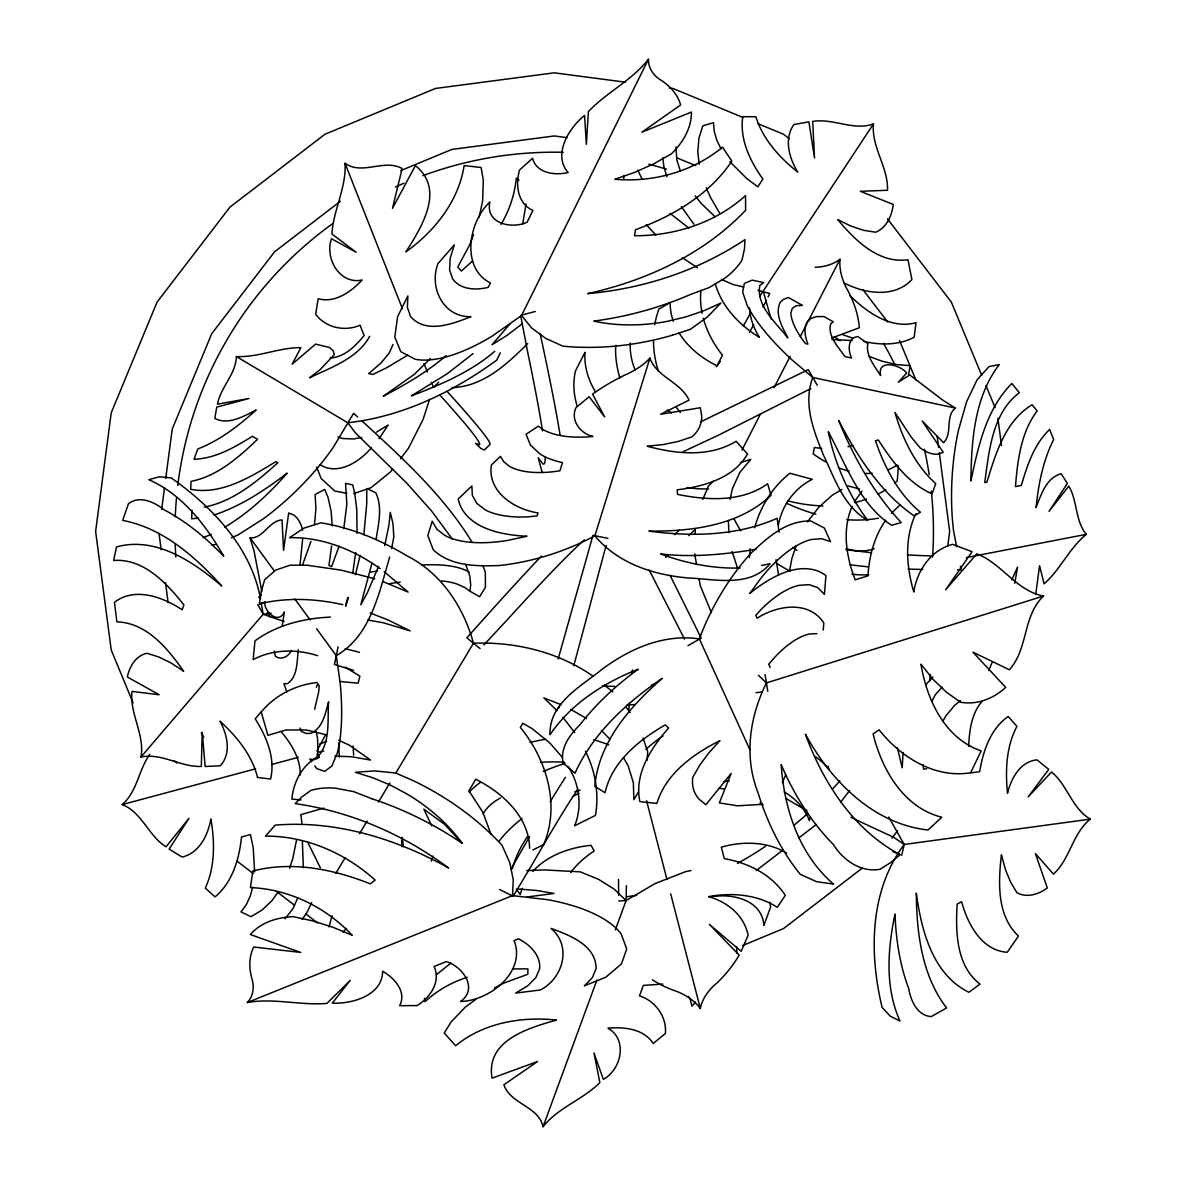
<?xml version="1.0" encoding="UTF-8"?>
<svg xmlns="http://www.w3.org/2000/svg" width="1186" height="1186" viewBox="0 0 1186 1186"><rect width="100%" height="100%" fill="white"/><g stroke="black" fill="none" stroke-linecap="round" stroke-linejoin="round"><path stroke-width="1.5" d="M254.619 871.918L253.241 847.901L250.468 834.544L241.544 836.945C239.187 858.827 232.589 882.251 215.051 896.898L205.311 888.121C215.155 866.581 214.829 841.927 210.9 819.007C207.995 835.003 199.381 853.134 182.081 857.048L169.124 849.057L189.019 818.296L166.01 846.834C148.472 835.804 141.964 812.395 122.262 804.568C137.309 791.507 138.554 769.936 149.777 754.311M728.367 520.446L728.901 532.677M339.374 757.113L338.647 743.207M623.777 178.938L623.88 175.409M302.712 538.518L300.014 564.714M192.013 510.188L191.672 518.727L198.625 518.178M357.045 533.359L356.734 509.046L354.688 493.079L352.687 484.881L345.556 483.369L346.861 504.258L343.762 528.645M749.389 557.687L750.264 548.851M371.959 798.801L353.917 791.685L335.727 788.216A71.501 48.137 27.4 0 0 310.954 790.365L301.852 796.962L295.21 803.648C350.789 811.446 403.685 834.573 448.605 867.989C396.154 838.724 335.697 820.06 275.196 825.145L265.486 836.145C305.958 835.804 345.319 853.164 375.117 880.071L370.314 883.881C333.444 869.145 291.934 860.814 252.796 871.058L250.439 887.588C289.028 889.1 325.928 907.29 352.242 935.294L332.747 927.185L312.926 920.944L293.12 916.659A87.571 58.959 27.4 0 0 250.32 934.538L300.725 952.432L253.685 947.006C248.986 956.657 248.897 967.924 251.758 978.139A48.819 32.867 27.4 0 1 253.033 989.717A47.707 32.111 27.4 0 1 247.355 1002.526L512.5 895.608L513.256 879.508L509.698 862.459L501.975 845.173A208.588 140.422 27.4 0 0 412.832 780.492L395.709 773.035L374.835 770.915L355.326 772.294L373.19 777.883L390.743 785.295L407.643 794.368A140.363 94.495 27.4 0 1 462.273 843.35A247.459 166.589 27.4 0 0 371.959 798.771M303.364 867.618L302.341 840.711M903.109 752.443L902.19 767.802L897.372 747.758M968.71 746.32C969.333 730.517 971.497 713.097 982.497 700.882M647.141 760.359L647.704 751.627L643.034 737.988M615.326 929.898L626.089 900.545L626.386 885.69M298.353 649.824C296.796 661.121 298.042 676.969 287.071 683.788L283.943 683.566L286.819 691.942M898.454 465.831L897.253 480.953L894.481 483.206M694.937 534.16L695.367 528.748M823.217 630.122L823.796 622.976C808.971 600.042 776.919 605.305 757.113 618.217L755.808 615.356L761.575 608.981A96.733 42.844 -59.6 0 1 798.697 585.365L809.134 584.639L817.821 587.678L824.403 594.349L825.945 575.595C814.93 566.982 799.957 567.382 787.252 571.533A151.556 67.113 -59.6 0 0 749.804 593.445L761.59 577.33A96.792 42.859 -59.6 0 1 811.343 539.511L821.809 538.711L830.541 541.676L824.314 528.007L810.794 520.995C786.422 520.328 767.386 537.569 750.842 553.328C728.352 578.279 711.096 607.454 699.369 638.898L749.804 749.567M729.864 161.652L746.869 178.671L757.824 186.795L762.909 179.056C750.101 161.148 739.427 139.281 742.792 116.688L755.897 116.747C762.894 139.385 779.528 157.575 797.704 172.074C789.239 158.198 783.605 138.925 793.923 124.5L808.911 121.847L814.53 158.049L812.707 121.432C833.15 118.007 853.579 131.142 873.489 123.893C871.132 147.183 888.299 166.989 887.528 190.279L860.31 191.302L893.266 204.437C891.887 215.659 886.757 227.608 875.698 232.234L863.601 230.306L850.896 226.081L837.761 219.618C854.987 240.254 878.663 263.944 907.972 259.734L911.901 279.585C894.288 298.427 864.905 293.609 844.15 283.024M314.512 524.479L315.921 508.572L315.12 494.547L324.667 489.462L328.048 497.319L331.161 511.403L332.228 525.947M1014.786 583.29L1017.544 567.13L1011.836 579.895M482.924 565.47L485.326 572.275L485.459 587.248L479.648 596.721L469.997 591.236L470.679 584.891L469.819 576.188L465.683 564.492M355.696 552.483L352.716 573.564M929.631 681.253L930.402 674.538M363.82 534.842L366.741 503.709L366.741 488.499L375.769 492.753C382.811 507.519 378.349 524.182 376.095 539.497M161.652 509.476L164.528 487.55M165.729 478.418L172.237 429.065L211.731 333.681L274.589 251.788L340.397 201.279M947.747 546.034L949.675 531.417L939.327 452.83M1035.704 594.512L1039.573 565.678L1044.095 583.853C1060.595 569.413 1069.253 548.095 1086.346 534.323C1074.961 520.906 1077.733 501.011 1068.779 486.141L1049.047 511.344L1067.356 483.488L1061.218 473.733C1046.334 477.632 1041.026 494.814 1036.03 507.578C1038.506 484.244 1042.939 460.628 1053.672 439.561L1049.625 429.48C1034.059 444.187 1027.224 465.446 1021.324 485.445L1015.453 486.586C1017.588 460.539 1020.879 432.386 1037.157 410.949L1032.102 404.782C1005.165 420.897 995.603 453.927 986.9 482.168L984.751 482.583C989.02 451.421 992.193 412.921 1019.411 392.729L1011.821 383.478C986.203 409.244 978.153 446.722 970.86 481.042C971.467 441.296 974.151 397.28 999.279 364.591L989.005 366.578L977.071 379.861L966.531 401.921L958.318 430.8A140.393 60.901 -85.8 0 0 953.574 531.002L956.672 546.746M331.62 545.916L328.952 565.337L331.576 566.73L339.092 546.242M526.006 203.903L522.759 223.843M260.846 712.208L255.212 718.79C266.272 736.447 275.671 757.839 270.586 779.024L257.54 777.423C252.04 754.993 236.696 736.521 220.033 721.192C227.208 734.564 231.759 753.421 220.255 765.785L205.134 766.497L202.228 732.236L201.309 766.438C180.583 767.223 161.637 752.665 140.956 757.024C144.988 734.549 129.526 714.031 131.987 691.423L159.146 694.744L127.347 676.998C129.482 666.517 135.782 655.739 146.931 653.234L158.805 656.985L171.14 663.033L183.697 671.276C167.849 648.712 146.827 622.694 116.88 621.879L114.464 602.295C134.907 586.566 162.912 597.092 182.125 609.737L183.919 604.934C166.826 583.379 143.714 558.161 113.634 560.489L116.51 546.939C155.574 536.072 193.392 561.719 221.723 585.988C195.067 556.575 162.897 528.096 122.721 520.402L128.429 503.783C139.459 495.022 154.432 502.049 163.95 509.728C186.469 521.484 206.127 537.999 223.739 556.175C205.815 525.161 182.451 494.503 148.828 479.678L159.28 476.787L171.258 477.928C212.502 507.059 251.061 547.487 260.52 598.752M908.609 374.583L910.107 365.659L896.572 364.576L882.354 361.3L869.234 356.467M316.766 758.966L318.011 751.865L317.551 738.211L316.202 731.688M282.327 625.571L284.329 611.961C278.532 624.903 264.048 611.828 264.715 602.043M789.579 570.94L791.863 558.562L796.236 545.604M391.602 548.614L393.826 537.021L392.966 523.604L390.283 512.382L388.889 525.354L384.709 545.723M296.5 840.266L292.823 858.353L289.592 868.137M730.176 499.365L732.296 488.884L739.842 472.413L750.708 459.382L740.39 462.629M338.114 646.815L334.452 664.486L353.576 670.372M778.476 524.568C782.004 505.31 794.709 488.069 812.291 479.307L789.846 473.229C772.546 487.001 760.374 506.511 754.681 527.785M479.174 217.186L482.628 200.908L483.325 180.405L481.131 167.522L464.141 165.566C458.611 201.249 434.639 231.3 405.909 251.877C421.579 227.163 445.462 189.478 415.382 165.625L392.492 208.336L402.143 168.501C383.849 158.479 362.234 175.647 345.007 163.312C346.52 187.699 333.296 209.863 331.932 233.998L356.126 252.262L331.487 238.742C324.534 258.222 339.581 284.877 362.086 280.029C351.086 291.756 335.104 303.408 318.159 298.739L315.639 314.246C325.735 327.825 344.815 331.902 360.07 325.186L364.146 335.519C355.533 345.956 344.518 357.282 330.182 358.024M332.11 915.681L329.011 926.889M371.959 563.231L360.766 604.816L367.378 592.703L378.601 566.345M901.716 855.284L904.192 844.462L888.744 817.021M360.114 555.463L355.444 574.736M389.69 556.99C379.149 592.526 370.966 635.533 336.275 655.65L340.13 682.647A104.249 31.014 81.6 0 1 337.298 753.066L331.843 766.023L324.786 771.36L316.751 768.587L314.764 765.874M347.646 597.611L345.571 606.268L348.506 597.536M606.09 545.56L573.742 665.791M252.692 887.187L250.35 895.904L246.228 904.799L240.951 911.886L251.002 916.659L262.032 910.047L271.905 900.737L278.28 891.828M812.766 377.459C802.981 403.566 813.448 430.726 823.44 455.024C834.751 478.64 843.617 506.63 867.737 520.343C848.094 494.295 834.914 463.593 828.288 431.689C845.885 464.23 859.524 504.48 891.65 525.339L901.212 522.522C873.741 493.168 853.787 457.559 838.68 420.496C857.419 456.477 880.294 492.323 914.11 515.866L920.455 512.248C898.276 493.969 884.667 467.447 875.446 440.718L878.322 440.006C892.124 461.176 908.15 483.354 932.003 493.806L935.739 483.666C915.073 464.986 902.635 439.013 895.03 412.609L911.397 437.323L920.114 447.819A57.491 27.278 65.9 0 0 938.289 454.075L943.226 452.34L922.174 420.986L943.611 442.719C952.877 433.098 944.871 416.434 955.412 408.058L943.404 400.601L909.706 374.939L898.38 382.174L906.653 372.967C900.456 364.814 876.958 358.587 880.62 375.517C874.571 366.103 865.528 355.533 867.826 343.584L857.804 336.527C847.323 337.788 848.064 350.76 851.533 357.994L844.951 356.571C838.591 347.098 827.131 336.098 830.793 323.704L833.269 321.791L824.003 316.573L816.798 316.603L811.194 318.293L807.325 321.599C803.248 328.537 805.19 337.046 807.918 344.133L805.516 343.614C798.801 334.615 791.952 324.756 790.84 313.282L792.248 308.419L796.162 305.751L802.448 305.395L788.542 297.567L783.531 299.272L780.106 302.46C774.577 314.438 782.552 327.306 787.815 337.906C776.281 322.859 755.897 306.181 759.855 285.322L763.725 282.609L752.22 280.133L744.363 283.41L742.644 292.082L747.195 305.395A104.249 31.014 39.9 0 0 791.937 359.847L812.766 377.459L955.412 408.058M594.868 535.879L649.913 358.083A50.657 22.43 -17.9 0 1 623.895 375.502A132.506 58.677 -17.9 0 0 592.57 394.093L604.652 416.909L589.131 396.717L575.922 407.732C570.125 420.496 580.503 433.572 592.941 436.478A94.065 41.658 -17.9 0 1 543.188 429.658L538.281 426.189L526.035 434.269L530.483 445.106L539.912 453.927A124.841 55.282 -17.9 0 0 562.49 462.584L559.955 470.783A77.609 34.364 -17.9 0 1 508.972 465.994L503.65 461.621L500.448 456.343L491.375 464.986C487.179 491.982 514.62 509.372 537.999 512.901L537.065 515.91L528.526 516.829A96.733 42.844 -17.9 0 1 485.089 509.772L476.816 503.368L472.354 495.318L471.88 485.964L458.256 498.935C460.746 512.708 472.191 522.359 484.437 527.711A151.556 67.113 -17.9 0 0 526.984 536.25L507.46 540.445A96.792 42.859 -17.9 0 1 445.15 535.598L436.819 529.223L432.253 521.217L427.82 535.553L433.246 549.785C450.991 566.493 476.683 566.285 499.514 565.529C532.899 561.853 565.188 551.549 594.868 535.879C617.876 563.335 652.834 574.706 687.42 577.908C714.965 579.02 749.804 588.078 770.085 563.706L761.649 565.485M810.498 817.154L809.386 820.579A98.749 71.827 -22.2 0 0 784.154 791.907M310.94 541.394L302.563 564.921M429.628 399.222L423.061 419.503L408.266 448.56L400.453 458.804M431.319 861.11L432.949 856.114M314.646 709.287L318.678 691.942L319.197 685.73L317.729 683.744L316.351 687.331M558.132 659.045L592.97 535.301L607.914 538.385M475.764 999.413L465.342 1007.077L451.169 1021.917L444.246 1033.006L455.632 1045.755C483.488 1022.806 521.38 1016.313 556.516 1020.049C528.378 1028.084 485.489 1040.33 492.057 1078.163L537.569 1061.5L503.857 1084.819C510.855 1104.477 538.429 1106.019 543.069 1126.7L596.943 979.962M473.51 234.591L469.656 244.865L457.781 267.013L461.324 271.06L472.784 260.801M988.724 670.535L992.252 662.025M1043.576 596.009L766.423 682.928C749.567 716.922 743.785 756.757 758.032 792.678C767.134 822.076 780.729 850.288 800.194 874.26L816.517 881.687L833.536 884.074C799.067 854.661 784.109 808.6 781.174 764.585C793.745 793.997 810.824 821.779 833.432 844.565C843.068 860.191 860.947 872.807 880.012 869.279L891.042 862.341L900.085 854.735C853.475 829.711 823.128 782.834 805.427 734.223C830.704 780.596 873.118 823.973 927.986 830.007L941.817 817.228C903.702 807.799 881.821 769.625 873.104 733.897L879.093 729.79C900.574 757.083 934.701 778.653 970.593 772.768L981.178 750.886C944.753 738.493 926.785 699.666 920.959 664.145L933.026 679.356L946.339 692.135L960.645 702.245C977.116 705.166 993.675 698.539 1005.698 687.391L972.92 652.167L1009.39 669.779C1028.381 648.668 1022.673 615.593 1043.576 596.009C1016.446 591.043 1001.933 563.409 976.79 553.818L945.642 589.739L972.09 551.712L952.669 544.389C930.951 549.844 916.926 570.718 913.813 592.022C906.282 566.7 904.236 538.118 915.844 513.686M702.838 499.365L708.427 486.082L713.409 481.16M297.745 897.921L293.09 908.491L284.996 918.794M393.055 344.444L389.038 353.339L380.839 363.168L368.668 373.605L372.878 374.435L386.577 367.808L407.836 355.118M311.71 902.561L306.937 912.538L302.104 919.521M500.314 352.791L496.801 360.084C452.978 392.121 402.232 416.657 347.794 422.765L236.37 356.541C235.94 374.124 220.64 387.125 217.438 404.189L248.927 398.496L216.727 407.109L214.829 418.48C228.527 425.477 243.916 416.167 256.132 409.971C238.786 425.744 219.766 440.436 197.736 449.005L194.03 459.234C215.452 458.611 234.68 447.285 252.41 436.27L257.54 439.324C238.623 457.366 217.438 476.194 191.02 481.368L190.694 489.329C221.515 495.229 250.631 476.92 275.923 461.621L277.82 462.748C256.68 481.901 232.99 501.545 204.288 507.148M852.067 506.496C841.927 529.831 846.241 556.783 855.18 579.821L867.959 575.818C869.205 556.219 874.275 536.398 885.72 520.194M854.32 501.871L861.925 491.212M648.416 59.3C631.856 80.455 606.728 92.212 588.404 111.617L586.344 144.307L584.594 115.413C569.117 127.688 552.231 154.64 568.198 172.578C555.196 175.498 536.457 173.601 532.573 158.272L519.572 169.998C515.258 184.364 517.437 203.814 532.959 210.396L527.103 222.212C511.685 229.402 485.044 223.635 489.892 201.976C468.841 221.308 460.331 267.828 490.441 282.994L488.291 287.323C476.105 290.348 460.761 289.977 452.652 278.962L449.598 269.83L450.176 258.296L454.342 244.835L437.96 263.633C428.813 287.427 443.312 317.507 470.961 316.677C452.652 323.882 425.937 334.304 410.504 316.469L407.376 307.396L407.88 295.907L397.636 316.573L394.79 337.002L400.764 351.649L415.07 359.21A130.238 54.141 -41.3 0 0 492.131 336.157L521.558 315.52L648.416 59.3A47.707 32.111 -14.3 0 0 652.7 72.642A48.819 32.867 -14.3 0 0 661.358 80.44C670.268 86.163 677.71 94.628 680.616 104.976L641.878 132.209L691.423 112.047A87.571 58.959 -14.3 0 1 671.365 153.854L653.723 163.831L634.762 172.355L614.822 179.279C653.101 182.674 692.743 171.718 722.556 147.168L731.806 161.088C709.391 194.756 672.862 216.163 635.533 229.684L634.48 235.718C674.612 235.984 715.558 222.775 745.549 195.586L745.623 210.263C703.817 254.308 646.281 280.593 587.648 293.639C643.42 288.702 698.287 270.764 744.986 239.616L744.467 249.045L742.051 260.016A71.501 48.137 -14.3 0 1 724.987 278.102L709.109 287.62L690.904 294.306A247.459 166.589 -14.3 0 1 593.815 321.109A140.363 94.495 -14.3 0 0 667.214 321.362L685.864 316.884L703.891 310.747L720.955 303.023L707.301 317.047L690.311 329.337L672.551 335.134M369.617 336.379C357.609 358.543 330.998 367.319 309.561 377.815L319.998 369.78L334.304 354.658L333.118 350.671L329.515 347.513L315.595 344.088L292.141 364.221L300.873 347.661C278.947 347.454 258.296 357.609 236.37 356.541M750.679 312.659L750.59 312.822A384.071 69.87 -73.8 0 1 743.237 326.12M741.947 450.146L760.537 413.944M774.073 387.614L790.128 356.349M800.268 336.602L839.999 259.274A48.374 35.195 19.5 0 1 815.197 267.295M931.974 701.089L935.205 694.833L942.292 687.094M316.914 751.005L325.29 735.246M942.692 721.503L946.013 715.721L954.76 705.225L960.408 700.748M357.668 416.983L353.621 413.291L333.296 447.33A140.393 60.901 -44.1 0 1 263.099 518.979L237.749 535.079L231.314 537.792M501.041 224.421C509.402 210.352 514.724 194.46 516.31 178.152L518.964 180.198M335.742 873.445L345.23 857.567M359.477 833.743L367.082 821.053M378.482 801.988L389.883 782.938M395.575 773.42L473.466 643.227C463.444 606.639 441.251 573.046 406.709 555.7C380.365 539.808 351.441 527.785 320.961 522.833L303.838 528.155L289.547 537.688C322.207 536.887 353.873 549.8 380.098 568.598M638.513 791.952L633.887 799.675L633.339 782.716L628.017 765.415L623.525 757.721M291.445 650.432C288.806 656.392 281.275 660.632 275.419 656.243L274.233 651.129M1090.379 819.141L904.192 844.462C869.486 890.923 869.056 953.159 882.087 1007.374L890.286 1016.194L899.996 1020.998C884.756 987.553 887.706 949.111 894.97 914.05C896.023 939.327 899.714 964.737 908.698 988.501C910.7 1000.554 917.208 1015.779 931.277 1016.565L946.591 1007.952C921.715 975.485 916.645 932.819 916.304 893.132C921.314 930.091 932.492 974.403 968.873 992.267L980.036 984.069C956.035 965.789 955.545 931.588 957.132 904.132L961.653 901.745C967.598 923.953 981.504 950.446 1007.225 952.299L1018.448 936.08C996.64 915.533 998.256 882.132 1001.429 854.75L1005.328 869.264L1010.502 881.969L1016.876 892.673C1026.868 898.217 1038.743 894.363 1047.312 887.958L1035.378 853.549L1053.435 874.097C1070.321 858.857 1072.426 833.254 1090.379 819.141C1072.04 808.644 1067.578 785.176 1051.582 771.982L1028.143 796.903L1048.765 769.388L1037.009 759.855C1020.182 761.442 1011.05 778.55 1007.507 793.301C1005.268 770.781 1006.099 746.765 1016.906 726.366L1008.233 716.477C990.34 728.93 983.12 751.153 979.636 771.701L971.052 772.872M759.559 296.589L873.489 123.893M379.06 438.731L388.193 424.988L376.466 432.149M392.64 469.048L390.416 471.969L371.085 487.654L353.739 493.628M840.577 802.27L849.561 790.573M891.946 838.161L897.55 830.852M807.473 521.884L818.903 507.089L832.483 495.022L841.778 489.551M925.777 684.782L932.922 676.984M510.01 323.897L492.027 344.726L507.208 335.253L521.707 324.208M543.069 1126.7C558.176 1107.487 582.786 1099.733 599.864 1082.61L593.949 1052.886L603.348 1079.379C621.494 1069.461 627.987 1039.544 607.973 1028.188C623.969 1026.765 643.657 1028.692 653.219 1043.443L665.405 1033.54C666.903 1016.684 655.369 1000.954 639.506 995.825L643.346 985.403L662.915 984.083M430.429 358.454L414.551 374.168L383.271 396.257C405.315 384.59 427.242 372.078 446.084 355.578M891.294 513.286L900.352 504.613M140.956 757.024L263.144 614.274L271.194 613.192M371.396 447.745C359.566 461.858 337.728 476.046 319.849 464.63M695.545 1002.126L691.942 1006.158L690.222 999.264L688.354 996.359M342.902 932.152L346.534 928.297M438.701 382.159L433.468 387.392L431.437 382.263M483.903 644.932L509.179 617.698A965.7 30.643 -50.9 0 1 584.416 539.793M527.696 343.614C506.659 364.413 483.295 386.503 451.925 387.674M494.74 351.293C470.664 372.078 440.747 384.635 411.334 395.902L447.3 373.679L473.021 353.621M436.344 974.788L450.621 963.269M258.578 597.433L261.394 595.164M756.327 870.524L782.656 850.318M798.741 837.983L816.294 824.507M862.415 868.033L783.516 928.579L742.673 945.494M618.707 900.975L626.089 900.545L655.235 883.496L685.597 871.651L691.023 870.598M687.954 645.703L701.178 638.068L670.075 575.284M224.762 527.192C248.497 512.975 269.029 493.925 287.16 473.125C264.804 490.263 240.891 506.125 213.984 515.035M494.547 987.997L504.258 982.897L527.859 974.255L527.903 968.873L512.515 968.903M810.735 388.623L718.405 435.203L683.032 451.777M532.855 849.977L543.633 844.595C560.459 805.131 546.627 759.277 520.313 727.463L522.833 723.238L532.143 728.664L549.652 742.807L562.416 757.38M700.466 421.934L808.259 369.647L817.273 385.272M400.764 170.591L451.866 149.436L554.218 135.96L567.012 137.65M203.117 537.629L211.404 534.337M831.757 338.01L859.376 327.751A75.889 51.843 56.2 0 0 847.516 289.977A45.246 30.91 56.2 0 1 839.999 259.274M467.225 977.279C451.614 982.216 437.085 990.547 425.048 1001.666L424.425 998.375M323.808 808.111L300.799 814.678L301.956 823.128M535.286 311.488L520.639 315.417L527.74 352.524A859.465 27.263 75 0 1 542.476 430.889M122.262 804.568L255.627 768.81M271.624 764.51L298.294 757.35M966.368 557.583L1086.346 534.323M317.611 752.295L323.748 751.123M361.671 437.441L353.636 438.968L342.917 438.524L337.921 436.997M756.001 549.326C724.542 554.425 692.505 557.657 660.661 553.936C686.012 563.365 713.038 568.85 740.153 567.99M526.703 897.046L553.981 893.443L536.354 890.434L518.178 889.026M247.355 1002.526C273.788 997.737 300.369 1005.684 326.951 1003.386L350.241 980.333L332.332 1003.089C352.049 1004.216 382.574 995.321 382.604 971.304C394.241 977.768 406.976 991.659 399.682 1005.684L417.175 1005.58C429.969 997.722 441.266 981.756 434.076 966.516L446.307 961.579C462.584 966.486 478.655 988.516 460.613 1001.458C489.195 1001.014 526.495 971.942 514.101 940.602L518.593 938.793C529.697 944.649 540.905 955.115 539.645 968.74L535.835 977.59L527.74 985.818L515.673 993.097L540.416 989.969C563.068 978.287 572.245 946.176 551.06 928.416C569.517 935.205 596.395 945.198 596.054 968.784L592.348 977.635L584.342 985.877L605.735 977.249L621.449 963.907L626.727 948.993L621.093 933.827A130.238 54.141 0.4 0 0 548.214 899.774L512.5 895.608M926.74 768.765L923.583 769.195L923.005 764.585M709.272 897.165C730.561 892.717 762.198 899.121 763.858 925.436L770.559 907.186L770.055 902.146M211.657 544.937L215.2 544.537M319.064 757.617L315.58 758.002C301.348 766.779 293.402 782.745 291.845 799.067L301.051 799.942M317.24 682.484C295.877 684.782 274.974 695.248 261.261 711.971L267.903 735.35L285.826 729.998L306.166 729.939L326.18 734.742M330.42 617.091C303.853 618.291 276.664 624.903 254.99 640.885L253.152 659.624C272.839 649.083 296.678 648.95 317.611 655.68M816.872 633.665L809.994 633.932A77.609 34.364 -59.6 0 0 768.736 664.264L770.159 667.392M526.614 870.554L544.582 869.931L580.28 871.858L598.559 879.33L614.037 889.026L626.089 900.545M922.693 569.473L908.076 569.132M957.384 569.888L961.045 569.932L960.393 566.285M932.315 556.026L907.246 554.959M473.466 643.227C515.436 641.626 558.443 651.974 593.044 676.183M334.852 756.105L351.441 756.727L370.566 760.048L349.707 745.371L338.766 740.257M762.598 804.316L737.529 805.813L719.353 802.907L731.154 773.465L705.892 804.716L699.399 799.483A91.693 47.41 -24.5 0 1 692.772 777.364L699.844 765.014L708.946 752.71L719.961 740.642C693.217 754 665.895 773.554 656.851 803.471L639.877 801.588C633.991 773.954 651.158 747.847 668.593 728.011L665.227 724.898C638.972 740.123 611.961 761.634 605.068 792.737L594.823 786.362C598.589 742.184 630.226 706.411 662.188 678.392C626.46 702.661 593.074 733.319 574.973 773.257L563.157 763.028C559.792 748.233 569.858 734.579 579.91 724.868C596.38 703.476 616.498 685.108 638.231 669.186C603.867 682.691 571.044 703.698 550.037 734.683C548.955 703.001 580.992 686.575 602.31 669.082C630.255 648.475 663.923 633.709 699.369 638.898M831.964 339.493L852.052 340.53M340.412 681.535L358.157 683.195L359.892 676.139L345.319 667.184M846.685 549.859L871.428 552.72M849.932 564.773L867.93 566.849M261.854 591.443L254.145 551.46L250.127 537.91C263.574 538.652 268.688 520.891 282.001 519.883L283.558 550.363L288.687 512.945L293.535 514.932A57.491 27.278 -72.4 0 1 302.593 530.142M625.422 82.19L554.218 72.82L435.514 88.446L324.92 134.255L229.936 207.135L157.056 302.119L111.247 412.728L95.621 531.417L111.247 650.106L133.099 702.853M669.26 87.957L672.907 88.446L742.673 117.34M719.176 788.171L723.86 789.001M342.828 604.667C315.461 598.545 286.79 597.24 259.378 603.867L261.053 592.17L264.686 579.658L275.775 570.081L290.214 565.159L306.996 565.203L341.657 570.229L374.746 578.783M367.868 620.026L383.552 622.828L410.208 630.878L387.792 619.833L370.076 612.94M863.556 341.346C880.22 345.259 898.78 345.437 914.198 337.195L915.992 322.696C890.879 329.575 866.966 312.303 849.947 295.611M346.861 493.287L334.852 491.093L321.184 478.536L316.647 467.032M743.652 286.997L732.904 284.477L721.503 279.407M757.987 290.377L769.758 293.491A390.861 71.101 -73.8 0 1 768.068 296.96M345.23 648.653L359.462 652.344M847.975 485.889L859.613 489.047M257.792 604.534L263.144 614.274L284.166 621.479M842.816 334.719L853.253 338.336M383.078 581.629L408.117 592.081L384.249 571.696M561.008 704.677L543.811 697.813L556.931 710.607M757.987 123.685L783.516 134.255L789.357 138.747M676.998 157.901L695.737 165.655M499.573 889.485L513.123 896.29L532.514 863.882A859.465 27.263 -63.3 0 1 577.701 789.416M570.866 709.465L586.551 718.508M840.251 340.693L834.395 336.691M682.291 257.673L697.412 267.725M904.192 844.462L893.429 837.153L867.707 825.248A640.114 116.436 12.9 0 1 850.881 817.243M469.997 591.236L464.808 587.5L456.818 583.957A640.114 116.436 -28.8 0 0 441.563 580.873M688.918 228.127L670.016 213.361M237.244 861.303L253.315 873.637M276.694 891.575L294.232 905.022M305.914 913.991L317.611 922.96M604.356 685.137L612.836 691.838M601.421 730.457L609.96 739.234M480.078 648.594L466.854 637.86A982.764 31.177 -50.9 0 1 541.498 555.997M174.149 760.7L176.951 763.013M361.715 420.689C401.995 457.722 443.564 495.333 472.191 542.462M655.947 235.228L646.296 224.614M758.388 675.279L766.423 682.928M714.995 216.697L700.882 203.043L695.204 195.838M439.709 394.864L445.521 401.342A419.384 13.313 45 0 1 479.174 444.735L475.63 443.267L480.879 448.501L484.422 449.983L489.655 444.75A426.797 13.535 45 0 0 447.418 391.736M460.82 841.882L444.557 824.3L423.876 809.163L431.734 825.901M562.861 717.248L574.721 732.592M521.558 315.52L531.713 328.048L545.708 338.395L562.965 346.179A208.588 140.422 -14.3 0 0 672.566 335.164M676.435 407.51L680.364 412.491M281.349 731.851C291.385 744.052 300.844 758.803 300.191 775.214M887.454 218.832L951.365 302.119L981.682 375.28M863.023 289.814L887.706 321.984M347.794 422.765L355.652 433.127L406.709 483.102L431.571 510.988L452.355 539.111M516.236 889.115L520.313 894.496A107.822 73.636 14.5 0 1 522.255 888.284M625.793 706.752L630.166 712.519M693.929 224.243L681.342 206.646M250.127 537.91L274.129 570.703M294.84 599.019L310.109 619.878M316.647 628.817L336.275 655.65M311.785 761.797L309.798 759.084L314.498 759.633C331.324 746.691 327.203 720.688 328.611 701.771C325.483 713.186 322.874 728.1 310.776 733.363L306.107 733.467L301.229 731.406L300.073 728.056M267.25 612.495L270.423 616.957M317.136 754.088L319.256 757.113M719.665 213.139L710.37 197.187L706.278 187.744M568.02 766.408C579.48 783.724 582.534 806.376 574.661 825.767L595.461 815.375C599.226 793.582 595.342 770.93 585.424 751.242M201.279 733.141L203.784 737.499M642.071 179.071L637.757 170.102M684.544 639.121L649.216 570.095M721.147 148.976L717.1 140.897L714.254 131.527L713.498 122.721L702.809 125.835L698.954 138.11L697.798 151.63L699.147 164.35M320.324 867.752L307.559 841.912M985.907 385.494L995.069 407.613M899.507 340.501L915.74 379.668M711.452 612.732L700.318 585.869L699.058 578.768M345.007 163.312L402.41 308.716M424.01 363.45L427.39 372.004M771.063 318.841L763.354 291.637M649.913 358.083C656.673 377.207 680.645 381.818 689.051 400.127L660.646 414.255L700.303 407.732L701.682 415.96A91.693 47.41 17.2 0 1 691.898 436.878L678.407 441.4L663.419 444.528L647.185 446.218C676.035 454.03 709.436 457.603 736.091 441.281L747.506 453.986C733.526 478.521 703.342 486.601 677.132 489.818L677.577 494.369C707.301 500.477 741.784 502.375 767.624 483.755L771.019 495.318C738.819 525.813 691.408 531.461 648.905 531.12C691.72 536.769 737.04 536.102 777.127 518.312L779.083 532.173M732.058 551.475L737.751 568.672M680.364 170.917L676.806 159.932L676.005 146.856M491.078 834.573L482.88 812.321L468.9 790.751L475.764 779.261C502.241 792.574 529.015 816.561 529.608 848.287M666.858 176.744L663.789 166.129L662.752 157.694M542.165 472.428L538.251 457.766L543.025 464.022A859.465 27.263 75 0 0 545.249 456.743M827.961 766.037L828.821 769.388A98.749 71.827 -22.2 0 0 815.197 756.549M646.592 800.758L666.977 879.552M670.683 893.873L700.348 1008.485A48.374 35.195 -22.2 0 1 717.189 982.794A126.828 92.241 -22.2 0 0 739.16 955.115L709.406 924.398L741.146 951.276L748.158 935.22A86.237 62.725 -22.2 0 0 708.635 896.631A95.977 69.811 -22.2 0 1 777.29 907.32L785.295 895.4A126.828 92.241 -22.2 0 0 724.29 858.649L721.31 847.16A79.151 57.565 -22.2 0 1 786.659 853.179M694.699 553.921L696.567 564.566M261.394 603.926L263.144 614.274M776.059 559.599L778.594 574.973M765.059 674.523L767.787 691.334M997.9 418.198L1001.518 445.595M937.162 436.374L938.6 447.344M158.998 533.24L161.163 549.696M165.491 582.593L168.145 602.696M402.291 837.538L403.403 846.745M736.536 946.576L736.936 953.055M353.146 746.038L353.606 755.111M401.713 837.509L401.832 846.656M931.292 491.093A379.224 379.224 0 0 1 932.567 557.035M839.866 780.848A379.224 379.224 0 0 1 832.498 789.046M807.77 813.403A379.224 379.224 0 0 1 793.775 825.397M765.578 846.27A379.224 379.224 0 0 1 737.484 863.408M175.854 557.035A379.224 379.224 0 0 1 175.202 544.181M175.276 516.814A379.224 379.224 0 0 1 176.432 498.446M177.767 485.593A379.224 379.224 0 0 1 332.258 223.932M395.546 186.988A379.224 379.224 0 0 1 403.981 183.222M422.853 175.676A379.224 379.224 0 0 1 563.32 152.297M648.846 164.187A379.224 379.224 0 0 1 666.399 169.168M883.54 343.377A379.224 379.224 0 0 1 894.689 364.413M924.428 449.227A379.224 379.224 0 0 1 929.157 474.593M595.55 392.003A98.749 71.827 19.5 0 1 585.009 352.331L575.536 370.788A113.515 82.56 19.5 0 0 577.226 406.309M619.907 377.978A154.729 112.537 19.5 0 1 615.712 345.363M679.118 333.029A79.151 57.565 19.5 0 0 717.026 365.777L722.452 355.237A126.828 92.241 19.5 0 1 703.283 318.174M673.351 321.243A79.151 57.565 19.5 0 1 670.238 302.489L658.897 309.146A166.07 120.794 19.5 0 0 654.761 324.712M749.537 308.004A86.237 62.725 19.5 0 0 759.396 337.284A95.977 69.811 19.5 0 1 715.262 283.632M702.112 313.208A126.828 92.241 19.5 0 1 700.941 290.362M658.363 371.218A166.07 120.794 19.5 0 1 653.471 341.005M671.469 413.01A98.749 71.827 19.5 0 1 667.155 409.896M635.251 370.358A98.749 71.827 19.5 0 1 630.255 343.095M708.427 488.958A113.515 82.56 19.5 0 1 686.783 487.579M874.215 548.644A68.684 46.906 56.2 0 1 849.072 549.34A228.438 156.018 56.2 0 1 845.677 549.266M852.867 445.491A153.735 105.005 56.2 0 1 847.99 446.722M821.779 448.352A153.735 105.005 56.2 0 1 814.441 447.493L813.107 453.867A107.822 73.636 56.2 0 0 825.99 461.991M868.73 574.661A127.569 87.127 56.2 0 1 851.933 574.172M796.977 550.378A127.569 87.127 56.2 0 1 792.945 547.295M740.865 530.883A105.361 71.961 56.2 0 1 733.882 518.578M885.853 489.685A219.484 149.91 56.2 0 1 877.773 494.206M866.417 499.098A219.484 149.91 56.2 0 1 854.898 502.567M822.965 505.888A219.484 149.91 56.2 0 1 787.46 500.744M897.239 465.045A107.822 73.636 56.2 0 1 888.551 469.523M872.199 473.273A107.822 73.636 56.2 0 1 865.143 473.436M849.072 471.153A107.822 73.636 56.2 0 1 839.169 468.055M878.47 518.163A215.096 146.916 56.2 0 1 846.656 519.69M815.849 514.161A215.096 146.916 56.2 0 1 786.259 503.072M790.202 571.192A190.368 130.03 56.2 0 1 776.519 563.32M899.937 854.557A651.425 118.496 12.9 0 1 892.939 851.607M807.103 810.631A651.425 118.496 12.9 0 1 785.547 798.163M618.632 895.297A426.797 13.535 86.7 0 1 618.514 879.404M655.309 684.441A965.7 30.643 -9.2 0 1 651.796 684.693M614.763 686.338A965.7 30.643 -9.2 0 1 602.696 685.804M761.872 692.016A982.764 31.177 -9.2 0 1 756.045 692.698M635.177 704.514A982.764 31.177 -9.2 0 1 626.994 705.033M510.781 869.546A874.66 27.752 -63.3 0 1 529.653 836.56M550.156 801.855A874.66 27.752 -63.3 0 1 565.44 777.304M560.415 704.484A1476.14 34.705 -78.3 0 1 558.502 708.19M319.657 744.052A390.861 71.101 -32.1 0 1 326.624 741.294M694.818 529.727A561.586 17.82 -48.3 0 1 688.755 535.672M668.074 555.063A561.586 17.82 -48.3 0 1 665.524 557.301M679.43 530.038A551.831 17.508 -48.3 0 1 674.523 534.649M759.974 803.174A166.07 120.794 -22.2 0 1 762.998 804.997M723.905 781.589A98.749 71.827 -22.2 0 1 729.197 781.055M645.792 749.463A113.515 82.56 -22.2 0 1 662.87 736.106M700.348 1008.485A45.246 30.91 14.5 0 0 674.315 990.562A75.889 51.843 14.5 0 1 652.389 979.755M483.073 813.804A68.684 46.906 14.5 0 1 500.611 797.941M570.703 872.481A153.735 105.005 14.5 0 1 594.216 850.94L590.984 845.307A107.822 73.636 14.5 0 0 532.766 871.399M469.093 792.129A127.569 87.127 14.5 0 1 480.538 782.3M540.505 762.376A127.569 87.127 14.5 0 1 564.58 762.242M593.697 739.738A105.361 71.961 14.5 0 1 608.729 744.941M512.322 868.73A219.484 149.91 14.5 0 1 527.385 836.753M572.512 796.695A219.484 149.91 14.5 0 1 578.931 793.241M499.395 840.785A215.096 146.916 14.5 0 1 522.136 818.473M574.839 791.774A215.096 146.916 14.5 0 1 580.043 790.202M626.653 896.853A95.918 65.512 14.5 0 1 636.793 895.386M543.262 771.478A228.438 156.018 14.5 0 1 564.847 763.487M530.038 742.466A190.368 130.03 14.5 0 1 545.486 739.249M782.36 782.597A50.657 22.43 -59.6 0 1 784.376 777.957A132.506 58.677 -59.6 0 0 785.725 774.577M389.052 583.705A640.114 116.436 -28.8 0 1 400.216 582.133M259.601 603.911A651.425 118.496 -28.8 0 1 264.997 602.058M370.625 572.215A651.425 118.496 -28.8 0 1 377.489 570.851M421.816 565.01A651.425 118.496 -28.8 0 1 469.152 572.112M540.179 333.844A874.66 27.752 75 0 1 560.074 434.921M720.362 361.433A384.071 69.87 -73.8 0 1 716.24 366.682M766.378 300.384A390.861 71.101 -73.8 0 1 762.998 307.085M753.703 324.727A390.861 71.101 -73.8 0 1 749.344 332.525M628.713 711.763A561.586 17.82 -90 0 1 629.292 703.15M631.945 673.263A561.586 17.82 -90 0 1 632.36 669.912"/></g></svg>
